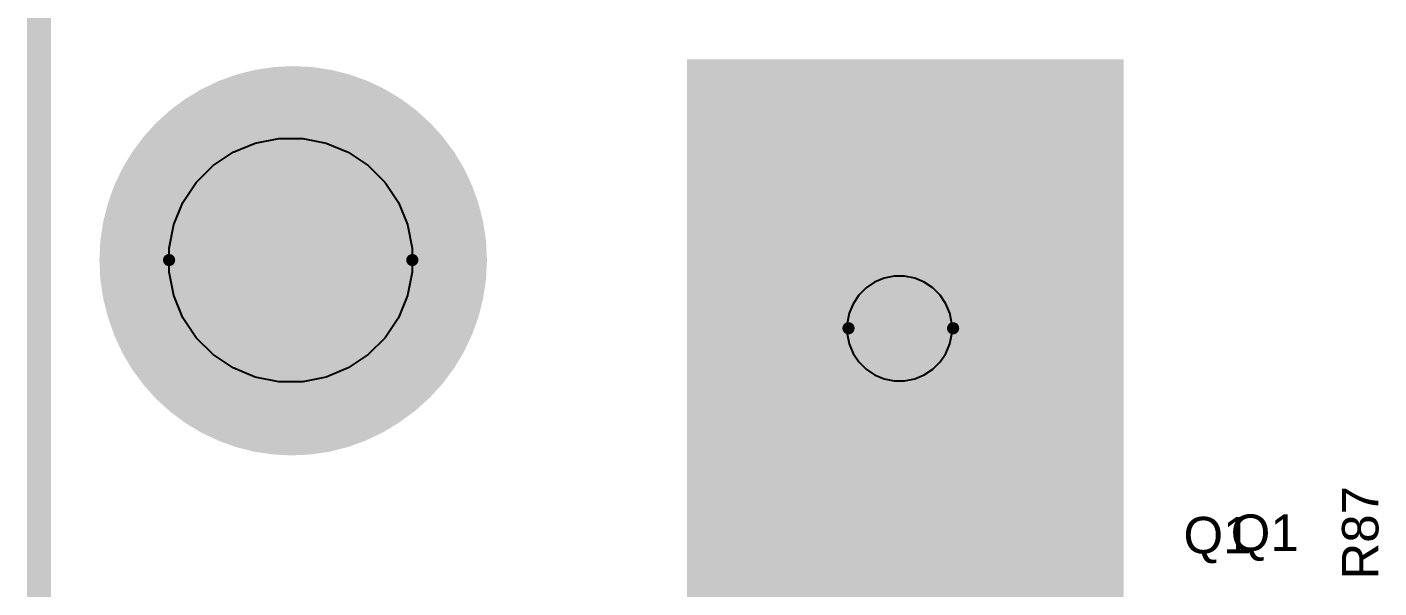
# Model space of a CAD drawing. Header units: millimetres. Extents: x 54 to 247, y 53 to 195.
# Drawn here: x 61.09 to 89.33, y 149.17 to 160.87 of the extents above; entities that cross this region are included whole.
import ezdxf

# ---------------------------------------------------------------- set-up
doc = ezdxf.new("R2010")
doc.units = ezdxf.units.MM
for name, color, linetype in [('BottomSolder', 6, 'Continuous'), ('Mechanical1', 6, 'Continuous'), ('Mechanical10', 56, 'Continuous'), ('Mechanical11', 56, 'Continuous'), ('Mechanical14', 56, 'Continuous'), ('Mechanical6', 56, 'Continuous'), ('Mechanical7', 56, 'Continuous'), ('MultiLayer', 9, 'Continuous'), ('PadHoleLayer', 156, 'Continuous'), ('TopOverlay', 2, 'Continuous'), ('TopSolder', 216, 'Continuous')]:
    doc.layers.add(name, color=color, linetype=linetype)
doc.styles.add('Arial', font='arial.ttf', dxfattribs={"height": 0.2})

msp = doc.modelspace()

# ---------------------------------------------------------------- hatches: boundary and pattern name
at = {"layer": 'BottomSolder'}
msp.add_hatch(color=6, dxfattribs=at).paths.add_polyline_path([(74.93, 130.912), (83.998, 130.912), (83.998, 160.194), (74.93, 160.194)])
at = {"layer": 'Mechanical10'}
h = msp.add_hatch(color=56, dxfattribs=at)
edge = h.paths.add_edge_path()
edge.add_arc((66.65, 156.007), 3.048, 0, 360)
h = msp.add_hatch(color=56, dxfattribs=at)
edge = h.paths.add_edge_path()
edge.add_arc((63.602, 156.007), 0.508, 0, 360)
h = msp.add_hatch(color=56, dxfattribs=at)
edge = h.paths.add_edge_path()
edge.add_arc((69.698, 156.007), 0.508, 0, 360)
at = {"layer": 'Mechanical11'}
h = msp.add_hatch(color=56, dxfattribs=at)
edge = h.paths.add_edge_path()
edge.add_arc((66.624, 155.931), 3.048, 0, 360)
h = msp.add_hatch(color=56, dxfattribs=at)
edge = h.paths.add_edge_path()
edge.add_arc((63.576, 155.931), 0.508, 0, 360)
h = msp.add_hatch(color=56, dxfattribs=at)
edge = h.paths.add_edge_path()
edge.add_arc((69.672, 155.931), 0.508, 0, 360)
at = {"layer": 'PadHoleLayer'}
h = msp.add_hatch(color=156, dxfattribs=at)
edge = h.paths.add_edge_path()
edge.add_arc((66.65, 156.007), 3.048, 0, 360)
h = msp.add_hatch(color=156, dxfattribs=at)
edge = h.paths.add_edge_path()
edge.add_arc((66.624, 155.931), 3.048, 0, 360)
h = msp.add_hatch(color=156, dxfattribs=at)
edge = h.paths.add_edge_path()
edge.add_arc((63.602, 156.007), 0.508, 0, 360)
h = msp.add_hatch(color=156, dxfattribs=at)
edge = h.paths.add_edge_path()
edge.add_arc((69.698, 156.007), 0.508, 0, 360)
h = msp.add_hatch(color=156, dxfattribs=at)
edge = h.paths.add_edge_path()
edge.add_arc((63.576, 155.931), 0.508, 0, 360)
h = msp.add_hatch(color=156, dxfattribs=at)
edge = h.paths.add_edge_path()
edge.add_arc((69.672, 155.931), 0.508, 0, 360)
at = {"layer": 'TopSolder'}
msp.add_hatch(color=216, dxfattribs=at).paths.add_polyline_path([(74.879, 130.857), (83.998, 130.857), (83.998, 160.194), (74.879, 160.194)])

# ---------------------------------------------------------------- linework, layer by layer
at = {"layer": 'BottomSolder'}
for points, const_width in [([(68.624, 155.931, 1), (64.624, 155.931, 1)], 4), ([(63.624, 155.931, 1), (65.624, 155.931, 1)], 2), ([(67.624, 155.931, 1), (69.624, 155.931, 1)], 2)]:
    msp.add_lwpolyline(points, format="xyb", close=True, dxfattribs=dict(at, const_width=const_width))
at = {"layer": 'Mechanical1'}
for p, q in [((78.995, 155.629), (78.796, 155.546)), ((79.206, 155.671), (78.995, 155.629)), ((79.314, 155.671), (79.206, 155.671)), ((79.421, 155.671), (79.314, 155.671)), ((79.632, 155.629), (79.421, 155.671)), ((79.831, 155.546), (79.632, 155.629)), ((78.617, 155.427), (78.465, 155.275)), ((78.796, 155.546), (78.617, 155.427)), ((80.01, 155.427), (79.831, 155.546)), ((80.162, 155.275), (80.01, 155.427)), ((78.345, 155.096), (78.263, 154.897)), ((78.465, 155.275), (78.345, 155.096)), ((80.282, 155.096), (80.162, 155.275)), ((80.364, 154.897), (80.282, 155.096)), ((78.263, 154.897), (78.221, 154.686)), ((80.406, 154.686), (80.364, 154.897)), ((78.221, 154.686), (78.221, 154.578)), ((78.221, 154.578), (78.221, 154.578)), ((78.221, 154.578), (78.221, 154.471)), ((78.221, 154.471), (78.263, 154.26)), ((80.364, 154.26), (80.406, 154.471)), ((80.406, 154.578), (80.406, 154.686)), ((80.406, 154.471), (80.406, 154.578)), ((78.263, 154.26), (78.345, 154.061)), ((80.282, 154.061), (80.364, 154.26)), ((78.345, 154.061), (78.465, 153.882)), ((80.162, 153.882), (80.282, 154.061)), ((78.465, 153.882), (78.617, 153.73)), ((78.617, 153.73), (78.796, 153.61)), ((79.831, 153.61), (80.01, 153.73)), ((80.01, 153.73), (80.162, 153.882)), ((78.796, 153.61), (78.995, 153.528)), ((78.995, 153.528), (79.206, 153.486)), ((79.206, 153.486), (79.314, 153.486)), ((79.314, 153.486), (79.421, 153.486)), ((79.421, 153.486), (79.632, 153.528)), ((79.632, 153.528), (79.831, 153.61))]:
    msp.add_line(p, q, dxfattribs=at)
at = {"layer": 'Mechanical1', "const_width": 0.5}
msp.add_lwpolyline([(61.341, 53.061), (61.341, 177.775)], dxfattribs=at)
at = {"layer": 'Mechanical1'}
for points, const_width in [([(69.139, 156.007, 1), (64.059, 156.007, 1)], 0.254), ([(63.995, 156.007, 1), (64.122, 156.007, 1)], 0.127), ([(69.075, 156.007, 1), (69.202, 156.007, 1)], 0.127), ([(80.434, 154.584, 1), (78.249, 154.584, 1)], 0.254), ([(78.186, 154.584, 1), (78.313, 154.584, 1)], 0.127), ([(80.371, 154.584, 1), (80.498, 154.584, 1)], 0.127)]:
    msp.add_lwpolyline(points, format="xyb", close=True, dxfattribs=dict(at, const_width=const_width))
at = {"layer": 'Mechanical7', "const_width": 0.0127}
for points in [[(65.396, 158.258), (65.858, 158.449)], [(67.34, 158.449), (67.802, 158.258)], [(64.98, 157.98), (65.396, 158.258)], [(67.802, 158.258), (68.218, 157.98)], [(64.626, 157.626), (64.98, 157.98)], [(68.218, 157.98), (68.572, 157.626)], [(64.348, 157.21), (64.626, 157.626)], [(68.572, 157.626), (68.85, 157.21)], [(64.156, 156.748), (64.348, 157.21)], [(68.85, 157.21), (69.041, 156.748)], [(64.059, 156.257), (64.156, 156.748)], [(69.041, 156.748), (69.139, 156.257)], [(64.059, 156.007), (64.059, 156.257)], [(69.139, 156.007), (69.139, 156.257)], [(64.059, 155.757), (64.059, 156.007)], [(69.139, 155.757), (69.139, 156.007)], [(64.059, 155.757), (64.156, 155.266)], [(69.041, 155.266), (69.139, 155.757)], [(78.796, 155.546), (78.995, 155.629)], [(78.995, 155.629), (79.206, 155.671)], [(79.206, 155.671), (79.314, 155.671)], [(79.314, 155.671), (79.421, 155.671)], [(79.421, 155.671), (79.632, 155.629)], [(79.632, 155.629), (79.831, 155.546)], [(78.465, 155.275), (78.617, 155.427)], [(78.617, 155.427), (78.796, 155.546)], [(79.831, 155.546), (80.01, 155.427)], [(80.01, 155.427), (80.162, 155.275)], [(64.156, 155.266), (64.348, 154.804)], [(68.85, 154.804), (69.041, 155.266)], [(78.263, 154.897), (78.345, 155.096)], [(78.345, 155.096), (78.465, 155.275)], [(80.162, 155.275), (80.282, 155.096)], [(80.282, 155.096), (80.364, 154.897)], [(64.348, 154.804), (64.626, 154.388)], [(68.572, 154.388), (68.85, 154.804)], [(78.221, 154.686), (78.263, 154.897)], [(80.364, 154.897), (80.406, 154.686)], [(78.221, 154.578), (78.221, 154.686)], [(78.221, 154.471), (78.221, 154.578)], [(78.221, 154.471), (78.263, 154.26)], [(80.364, 154.26), (80.406, 154.471)], [(80.406, 154.578), (80.406, 154.686)], [(80.406, 154.471), (80.406, 154.578)], [(64.626, 154.388), (64.98, 154.034)], [(68.218, 154.034), (68.572, 154.388)], [(78.263, 154.26), (78.345, 154.061)], [(80.282, 154.061), (80.364, 154.26)], [(64.98, 154.034), (65.396, 153.756)], [(67.802, 153.756), (68.218, 154.034)], [(78.345, 154.061), (78.465, 153.882)], [(80.162, 153.882), (80.282, 154.061)], [(65.396, 153.756), (65.858, 153.564)], [(67.34, 153.564), (67.802, 153.756)], [(78.465, 153.882), (78.617, 153.73)], [(78.617, 153.73), (78.796, 153.61)], [(79.831, 153.61), (80.01, 153.73)], [(80.01, 153.73), (80.162, 153.882)], [(65.858, 153.564), (66.349, 153.467)], [(66.349, 153.467), (66.599, 153.467)], [(66.599, 153.467), (66.849, 153.467)], [(66.849, 153.467), (67.34, 153.564)], [(78.796, 153.61), (78.995, 153.528)], [(78.995, 153.528), (79.206, 153.486)], [(79.206, 153.486), (79.314, 153.486)], [(79.314, 153.486), (79.421, 153.486)], [(79.421, 153.486), (79.632, 153.528)], [(79.632, 153.528), (79.831, 153.61)]]:
    msp.add_lwpolyline(points, dxfattribs=at)
at = {"layer": 'Mechanical7', "const_width": 0.00635}
for points in [[(65.855, 158.449, 1), (65.861, 158.449, 1)], [(67.336, 158.449, 1), (67.343, 158.449, 1)], [(65.392, 158.258, 1), (65.399, 158.258, 1)], [(65.392, 158.258, 1), (65.399, 158.258, 1)], [(67.799, 158.258, 1), (67.805, 158.258, 1)], [(67.799, 158.258, 1), (67.805, 158.258, 1)], [(64.976, 157.98, 1), (64.983, 157.98, 1)], [(64.976, 157.98, 1), (64.983, 157.98, 1)], [(68.215, 157.98, 1), (68.221, 157.98, 1)], [(68.215, 157.98, 1), (68.221, 157.98, 1)], [(64.623, 157.626, 1), (64.629, 157.626, 1)], [(64.623, 157.626, 1), (64.629, 157.626, 1)], [(68.569, 157.626, 1), (68.575, 157.626, 1)], [(68.569, 157.626, 1), (68.575, 157.626, 1)], [(64.345, 157.21, 1), (64.351, 157.21, 1)], [(64.345, 157.21, 1), (64.351, 157.21, 1)], [(68.847, 157.21, 1), (68.853, 157.21, 1)], [(68.847, 157.21, 1), (68.853, 157.21, 1)], [(64.153, 156.748, 1), (64.16, 156.748, 1)], [(64.153, 156.748, 1), (64.16, 156.748, 1)], [(69.038, 156.748, 1), (69.044, 156.748, 1)], [(69.038, 156.748, 1), (69.044, 156.748, 1)], [(64.056, 156.257, 1), (64.062, 156.257, 1)], [(64.056, 156.257, 1), (64.062, 156.257, 1)], [(69.136, 156.257, 1), (69.142, 156.257, 1)], [(69.136, 156.257, 1), (69.142, 156.257, 1)], [(64.056, 156.007, 1), (64.062, 156.007, 1)], [(64.056, 156.007, 1), (64.062, 156.007, 1)], [(69.136, 156.007, 1), (69.142, 156.007, 1)], [(69.136, 156.007, 1), (69.142, 156.007, 1)], [(64.056, 155.757, 1), (64.062, 155.757, 1)], [(64.056, 155.757, 1), (64.062, 155.757, 1)], [(69.136, 155.757, 1), (69.142, 155.757, 1)], [(69.136, 155.757, 1), (69.142, 155.757, 1)], [(78.992, 155.629, 1), (78.998, 155.629, 1)], [(78.992, 155.629, 1), (78.998, 155.629, 1)], [(79.203, 155.671, 1), (79.209, 155.671, 1)], [(79.203, 155.671, 1), (79.209, 155.671, 1)], [(79.31, 155.671, 1), (79.317, 155.671, 1)], [(79.31, 155.671, 1), (79.317, 155.671, 1)], [(79.418, 155.671, 1), (79.424, 155.671, 1)], [(79.418, 155.671, 1), (79.424, 155.671, 1)], [(79.629, 155.629, 1), (79.635, 155.629, 1)], [(79.629, 155.629, 1), (79.635, 155.629, 1)], [(78.614, 155.427, 1), (78.62, 155.427, 1)], [(78.614, 155.427, 1), (78.62, 155.427, 1)], [(78.793, 155.546, 1), (78.799, 155.546, 1)], [(78.793, 155.546, 1), (78.799, 155.546, 1)], [(79.828, 155.546, 1), (79.834, 155.546, 1)], [(79.828, 155.546, 1), (79.834, 155.546, 1)], [(80.007, 155.427, 1), (80.013, 155.427, 1)], [(80.007, 155.427, 1), (80.013, 155.427, 1)], [(64.153, 155.266, 1), (64.16, 155.266, 1)], [(64.153, 155.266, 1), (64.16, 155.266, 1)], [(69.038, 155.266, 1), (69.044, 155.266, 1)], [(69.038, 155.266, 1), (69.044, 155.266, 1)], [(78.342, 155.096, 1), (78.349, 155.096, 1)], [(78.342, 155.096, 1), (78.349, 155.096, 1)], [(78.462, 155.275, 1), (78.468, 155.275, 1)], [(78.462, 155.275, 1), (78.468, 155.275, 1)], [(80.159, 155.275, 1), (80.165, 155.275, 1)], [(80.159, 155.275, 1), (80.165, 155.275, 1)], [(80.279, 155.096, 1), (80.285, 155.096, 1)], [(80.279, 155.096, 1), (80.285, 155.096, 1)], [(64.345, 154.804, 1), (64.351, 154.804, 1)], [(64.345, 154.804, 1), (64.351, 154.804, 1)], [(68.847, 154.804, 1), (68.853, 154.804, 1)], [(68.847, 154.804, 1), (68.853, 154.804, 1)], [(78.26, 154.897, 1), (78.266, 154.897, 1)], [(78.26, 154.897, 1), (78.266, 154.897, 1)], [(80.361, 154.897, 1), (80.367, 154.897, 1)], [(80.361, 154.897, 1), (80.367, 154.897, 1)], [(78.218, 154.686, 1), (78.224, 154.686, 1)], [(78.218, 154.686, 1), (78.224, 154.686, 1)], [(78.218, 154.578, 1), (78.224, 154.578, 1)], [(78.218, 154.578, 1), (78.224, 154.578, 1)], [(78.218, 154.471, 1), (78.224, 154.471, 1)], [(78.218, 154.471, 1), (78.224, 154.471, 1)], [(80.403, 154.686, 1), (80.409, 154.686, 1)], [(80.403, 154.686, 1), (80.409, 154.686, 1)], [(80.403, 154.578, 1), (80.409, 154.578, 1)], [(80.403, 154.578, 1), (80.409, 154.578, 1)], [(80.403, 154.471, 1), (80.409, 154.471, 1)], [(80.403, 154.471, 1), (80.409, 154.471, 1)], [(64.623, 154.388, 1), (64.629, 154.388, 1)], [(64.623, 154.388, 1), (64.629, 154.388, 1)], [(68.569, 154.388, 1), (68.575, 154.388, 1)], [(68.569, 154.388, 1), (68.575, 154.388, 1)], [(78.26, 154.26, 1), (78.266, 154.26, 1)], [(78.26, 154.26, 1), (78.266, 154.26, 1)], [(80.361, 154.26, 1), (80.367, 154.26, 1)], [(80.361, 154.26, 1), (80.367, 154.26, 1)], [(64.976, 154.034, 1), (64.983, 154.034, 1)], [(64.976, 154.034, 1), (64.983, 154.034, 1)], [(68.215, 154.034, 1), (68.221, 154.034, 1)], [(68.215, 154.034, 1), (68.221, 154.034, 1)], [(78.342, 154.061, 1), (78.349, 154.061, 1)], [(78.342, 154.061, 1), (78.349, 154.061, 1)], [(80.279, 154.061, 1), (80.285, 154.061, 1)], [(80.279, 154.061, 1), (80.285, 154.061, 1)], [(65.392, 153.756, 1), (65.399, 153.756, 1)], [(65.392, 153.756, 1), (65.399, 153.756, 1)], [(67.799, 153.756, 1), (67.805, 153.756, 1)], [(67.799, 153.756, 1), (67.805, 153.756, 1)], [(78.462, 153.882, 1), (78.468, 153.882, 1)], [(78.462, 153.882, 1), (78.468, 153.882, 1)], [(78.614, 153.73, 1), (78.62, 153.73, 1)], [(78.614, 153.73, 1), (78.62, 153.73, 1)], [(80.007, 153.73, 1), (80.013, 153.73, 1)], [(80.007, 153.73, 1), (80.013, 153.73, 1)], [(80.159, 153.882, 1), (80.165, 153.882, 1)], [(80.159, 153.882, 1), (80.165, 153.882, 1)], [(65.855, 153.564, 1), (65.861, 153.564, 1)], [(65.855, 153.564, 1), (65.861, 153.564, 1)], [(66.345, 153.467, 1), (66.352, 153.467, 1)], [(66.345, 153.467, 1), (66.352, 153.467, 1)], [(66.596, 153.467, 1), (66.602, 153.467, 1)], [(66.596, 153.467, 1), (66.602, 153.467, 1)], [(66.846, 153.467, 1), (66.852, 153.467, 1)], [(66.846, 153.467, 1), (66.852, 153.467, 1)], [(67.336, 153.564, 1), (67.343, 153.564, 1)], [(67.336, 153.564, 1), (67.343, 153.564, 1)], [(78.793, 153.61, 1), (78.799, 153.61, 1)], [(78.793, 153.61, 1), (78.799, 153.61, 1)], [(78.992, 153.528, 1), (78.998, 153.528, 1)], [(78.992, 153.528, 1), (78.998, 153.528, 1)], [(79.203, 153.486, 1), (79.209, 153.486, 1)], [(79.203, 153.486, 1), (79.209, 153.486, 1)], [(79.31, 153.486, 1), (79.317, 153.486, 1)], [(79.31, 153.486, 1), (79.317, 153.486, 1)], [(79.418, 153.486, 1), (79.424, 153.486, 1)], [(79.418, 153.486, 1), (79.424, 153.486, 1)], [(79.629, 153.528, 1), (79.635, 153.528, 1)], [(79.629, 153.528, 1), (79.635, 153.528, 1)], [(79.828, 153.61, 1), (79.834, 153.61, 1)], [(79.828, 153.61, 1), (79.834, 153.61, 1)]]:
    msp.add_lwpolyline(points, format="xyb", close=True, dxfattribs=at)
at = {"layer": 'MultiLayer'}
for p, q in [((65.396, 158.258), (65.858, 158.449)), ((65.858, 158.449), (66.349, 158.547)), ((66.349, 158.547), (66.599, 158.547)), ((66.599, 158.547), (66.849, 158.547)), ((66.849, 158.547), (67.34, 158.449)), ((67.34, 158.449), (67.802, 158.258)), ((64.98, 157.98), (65.396, 158.258)), ((67.802, 158.258), (68.218, 157.98)), ((64.626, 157.626), (64.98, 157.98)), ((68.218, 157.98), (68.572, 157.626)), ((64.348, 157.21), (64.626, 157.626)), ((68.572, 157.626), (68.85, 157.21)), ((64.156, 156.748), (64.348, 157.21)), ((68.85, 157.21), (69.041, 156.748)), ((64.059, 156.257), (64.156, 156.748)), ((69.041, 156.748), (69.139, 156.257)), ((64.059, 156.007), (64.059, 156.257)), ((69.139, 156.257), (69.139, 156.007)), ((64.059, 155.757), (64.059, 156.007)), ((69.139, 156.007), (69.139, 155.757)), ((64.156, 155.266), (64.059, 155.757)), ((69.139, 155.757), (69.041, 155.266)), ((78.995, 155.629), (78.796, 155.546)), ((79.206, 155.671), (78.995, 155.629)), ((79.314, 155.671), (79.206, 155.671)), ((79.421, 155.671), (79.314, 155.671)), ((79.632, 155.629), (79.421, 155.671)), ((79.831, 155.546), (79.632, 155.629)), ((78.617, 155.427), (78.465, 155.275)), ((78.796, 155.546), (78.617, 155.427)), ((80.01, 155.427), (79.831, 155.546)), ((80.162, 155.275), (80.01, 155.427)), ((64.348, 154.804), (64.156, 155.266)), ((69.041, 155.266), (68.85, 154.804)), ((78.345, 155.096), (78.263, 154.897)), ((78.465, 155.275), (78.345, 155.096)), ((80.282, 155.096), (80.162, 155.275)), ((80.364, 154.897), (80.282, 155.096)), ((64.626, 154.388), (64.348, 154.804)), ((68.85, 154.804), (68.572, 154.388)), ((78.263, 154.897), (78.221, 154.686)), ((80.406, 154.686), (80.364, 154.897)), ((78.221, 154.686), (78.221, 154.578)), ((78.221, 154.578), (78.221, 154.578)), ((78.221, 154.578), (78.221, 154.471)), ((78.221, 154.471), (78.263, 154.26)), ((80.364, 154.26), (80.406, 154.471)), ((80.406, 154.578), (80.406, 154.686)), ((80.406, 154.471), (80.406, 154.578)), ((64.98, 154.034), (64.626, 154.388)), ((68.572, 154.388), (68.218, 154.034)), ((78.263, 154.26), (78.345, 154.061)), ((80.282, 154.061), (80.364, 154.26)), ((65.396, 153.756), (64.98, 154.034)), ((68.218, 154.034), (67.802, 153.756)), ((78.345, 154.061), (78.465, 153.882)), ((80.162, 153.882), (80.282, 154.061)), ((65.858, 153.564), (65.396, 153.756)), ((67.802, 153.756), (67.34, 153.564)), ((78.465, 153.882), (78.617, 153.73)), ((78.617, 153.73), (78.796, 153.61)), ((79.831, 153.61), (80.01, 153.73)), ((80.01, 153.73), (80.162, 153.882)), ((66.349, 153.467), (65.858, 153.564)), ((66.599, 153.467), (66.349, 153.467)), ((66.599, 153.467), (66.599, 153.467)), ((66.849, 153.467), (66.599, 153.467)), ((67.34, 153.564), (66.849, 153.467)), ((78.796, 153.61), (78.995, 153.528)), ((78.995, 153.528), (79.206, 153.486)), ((79.206, 153.486), (79.314, 153.486)), ((79.314, 153.486), (79.421, 153.486)), ((79.421, 153.486), (79.632, 153.528)), ((79.632, 153.528), (79.831, 153.61))]:
    msp.add_line(p, q, dxfattribs=at)
at = {"layer": 'TopSolder'}
for points, const_width in [([(68.698, 156.007, 1), (64.602, 156.007, 1)], 4), ([(63.602, 156.007, 1), (65.602, 156.007, 1)], 2), ([(67.698, 156.007, 1), (69.698, 156.007, 1)], 2)]:
    msp.add_lwpolyline(points, format="xyb", close=True, dxfattribs=dict(at, const_width=const_width))

# ---------------------------------------------------------------- texts
at = {"layer": 'Mechanical14', "style": 'Arial'}
msp.add_text('R87', height=0.762, rotation=90, dxfattribs=at).set_placement((89.319, 149.339))
at = {"layer": 'Mechanical6', "style": 'Arial'}
msp.add_text('Q1', height=0.762, rotation=360, dxfattribs=at).set_placement((86.233, 149.936))
at = {"layer": 'TopOverlay', "style": 'Arial'}
msp.add_text('Q1', height=0.762, dxfattribs=at).set_placement((85.247, 149.886))

doc.saveas('drawing.dxf')
